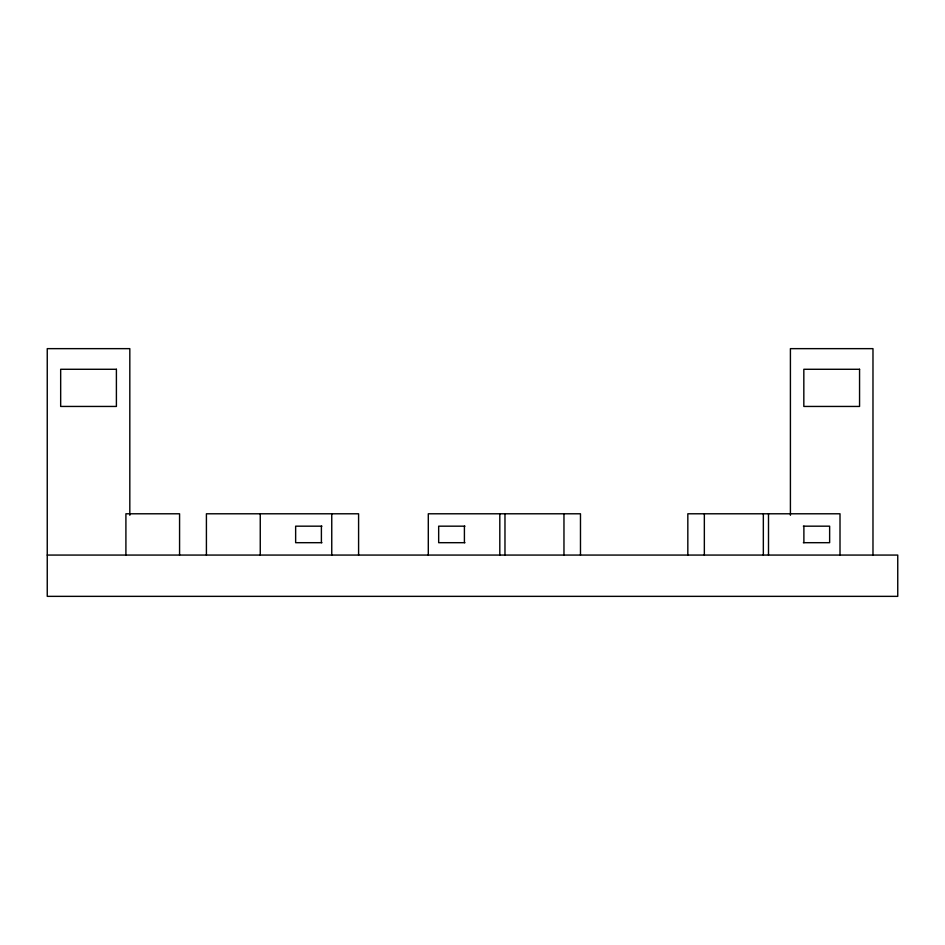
<?xml version="1.0" encoding="UTF-8"?>
<svg xmlns="http://www.w3.org/2000/svg" width="945" height="945" viewBox="0 0 945 945"><rect width="100%" height="100%" fill="white"/><g stroke="black" fill="none" stroke-linecap="round" stroke-linejoin="round"><path stroke-width="1.42" d="M321.938 526.176L295.643 526.176L295.643 542.69L321.938 542.69M464.952 526.176L438.669 526.176L438.669 542.69L464.952 542.69M803.345 526.176L829.639 526.176L829.639 542.69L803.345 542.69M47.25 555.069L897.75 555.069L897.75 596.354L47.25 596.354L47.25 348.646L129.819 348.646L129.819 515.261M872.979 555.069L872.979 348.646L790.41 348.646L790.41 515.261M840.01 555.069L840.01 513.785L687.83 513.785L687.83 555.069M803.888 526.176L803.888 542.69M768.498 513.785L768.498 555.069M763.336 513.785L763.336 555.069M704.344 513.785L704.344 555.069M580.478 555.069L580.478 513.785L428.298 513.785L428.298 555.069M563.964 513.785L563.964 555.069M504.973 513.785L504.973 555.069M499.81 513.785L499.81 555.069M464.408 526.176L464.408 542.69M358.592 555.069L358.592 513.785L206.412 513.785L206.412 555.069M331.754 513.785L331.754 555.069M321.394 526.176L321.394 542.69M260.253 513.785L260.253 555.069M179.574 555.069L179.574 513.785L125.909 513.785L125.909 555.069M116.4 369.282L60.669 369.282L60.669 406.444L116.4 406.444L116.4 369.282M859.56 369.282L803.829 369.282L803.829 406.444L859.56 406.444L859.56 369.282"/></g></svg>
